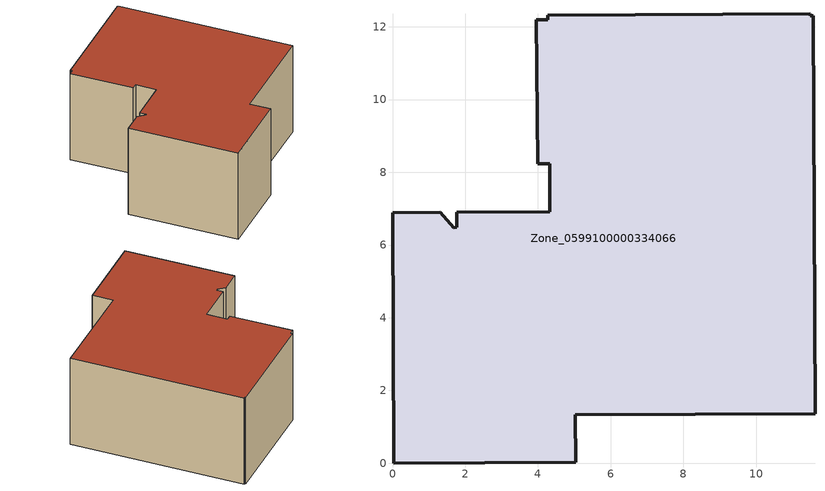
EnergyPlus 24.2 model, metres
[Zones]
Zone_0599100000334066
 floor ground (C_G): 1.68,6.48 1.77,6.49 1.77,6.9 4.33,6.92 4.33,8.23 3.99,8.23 3.96,12.19 4.28,12.2 4.28,12.32 11.49,12.36 11.49,12.3 11.57,12.3 11.62,1.36 5.03,1.33 5.04,0.03 0.04,0 0,6.89 1.31,6.9 z0
 wall outside (C_F): 3.96,12.19 3.99,8.23 4.33,8.23 4.33,6.92 1.77,6.9 1.77,6.49 1.68,6.48 1.31,6.9 0,6.89 0.04,0 5.04,0.03 5.03,1.33 11.62,1.36 11.57,12.3 11.49,12.3 11.49,12.36 4.28,12.32 4.28,12.2 3.96,12.19 z0:6
 roof outside (C_R): 1.77,6.49 1.68,6.48 1.31,6.9 0,6.89 0.04,0 5.04,0.03 5.03,1.33 11.62,1.36 11.57,12.3 11.49,12.3 11.49,12.36 4.28,12.32 4.28,12.2 3.96,12.19 3.99,8.23 4.33,8.23 4.33,6.92 1.77,6.9 z6
[BUILDING]
Pand.0599100000334066: North Axis=0; Terrain=City; Loads Convergence Tolerance Value=0.04; Temperature Convergence Tolerance Value=0.4; Solar Distribution=FullExterior; Maximum Number of Warmup Days=25; Minimum Number of Warmup Days=1
[Site:Location]
Rotterdam.The.Hague.AP_ZH_NLD Design_Conditions: Latitude=51.96; Longitude=4.45; Time Zone=1; Elevation=-4.5
[SITE:GROUNDTEMPERATURE:BUILDINGSURFACE]
18, 18, 18, 18, 18, 18, 18, 18, 18, 18, 18, 18
[MATERIAL] Thermal Absorptance=0.9; Solar Absorptance=0.7; Visible Absorptance=0.7
Name | Roughness | Thickness | Conductivity | Density | Specific Heat
G.D.1975-1991 | MediumSmooth | 0.15 | 0.288461 | 540 | 1210
F.D.1975-1991 | Rough | 0.3 | 0.230769 | 1920 | 840
R.D.1975-1991 | MediumRough | 0.2 | 0.153846 | 1500 | 1000
[CONSTRUCTION]
C_G: G.D.1975-1991
C_F: F.D.1975-1991
C_R: R.D.1975-1991
[ZONE]
Zone_0599100000334066: Type=1; Multiplier=1; Ceiling Height=Autocalculate; Volume=Autocalculate; Floor Area=autocalculate; Part of Total Floor Area=Yes
[ZONEINFILTRATION:DESIGNFLOWRATE]
Infil_Zone_0599100000334066: Zone or ZoneList or Space or SpaceList=Zone_0599100000334066; Schedule=AlwaysOn; Design Flow Rate Calculation Method=Flow/Area; Flow Rate per Floor Area=0.0042; Constant Term Coefficient=1; Temperature Term Coefficient=0; Velocity Term Coefficient=0; Velocity Squared Term Coefficient=0
[HVACTEMPLATE:ZONE:IDEALLOADSAIRSYSTEM]
Zone_0599100000334066: Maximum Heating Supply Air Temperature=50; Minimum Cooling Supply Air Temperature=13; Maximum Heating Supply Air Humidity Ratio=0.0156; Minimum Cooling Supply Air Humidity Ratio=0.0077; Heating Limit=NoLimit; Cooling Limit=NoLimit; Dehumidification Control Type=ConstantSensibleHeatRatio; Cooling Sensible Heat Ratio=0.7; Dehumidification Setpoint=60; Humidification Control Type=None; Humidification Setpoint=30; Outdoor Air Method=None; Outdoor Air Flow Rate per Person=0.00944; Outdoor Air Flow Rate per Zone Floor Area=0; Outdoor Air Flow Rate per Zone=0; Demand Controlled Ventilation Type=None; Outdoor Air Economizer Type=NoEconomizer; Heat Recovery Type=None; Sensible Heat Recovery Effectiveness=0.7; Latent Heat Recovery Effectiveness=0.65
[ZONECONTROL:THERMOSTAT]
ThermostatControl_Zone_0599100000334066: Zone or ZoneList=Zone_0599100000334066; Control Type Schedule=DualSetpointControlType; Control 1=Thermostat_Zone_0599100000334066; Temperature Difference Between Cutout And Setpoint=0
[THERMOSTATSETPOINT:DUALSETPOINT]
Thermostat_Zone_0599100000334066: Heating Setpoint Temperature Schedule=HeatingSetpoint_Zone_0599100000334066; Cooling Setpoint Temperature Schedule=CoolingSetpoint_Zone_0599100000334066
[SCHEDULE:COMPACT]
HeatingSetpoint_Zone_0599100000334066: Through: 12/31, For: AllDays, Until: 24:00, 21
CoolingSetpoint_Zone_0599100000334066: Through: 12/31, For: AllDays, Until: 24:00, 24
DualSetpointControlType: Through: 12/31, For: AllDays, Until: 24:00, 4
AlwaysOn: Through: 12/31, For: AllDays, Until: 24:00, 1
